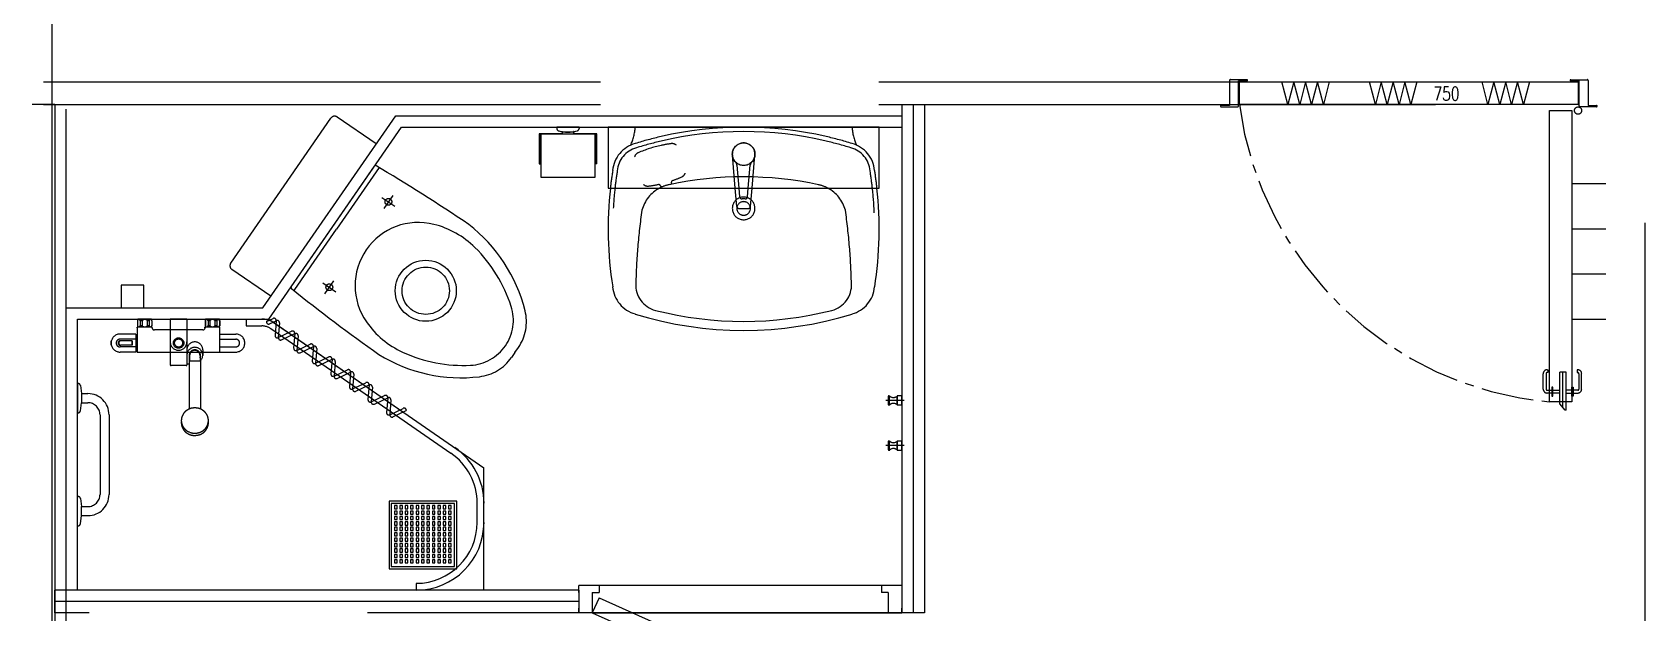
# Model space of a CAD drawing. Header units: millimetres. Extents: x 1638 to 3309, y -435 to 1865.
# Drawn here: x 2276.66 to 2295.05, y -221.65 to -215.03 of the extents above; entities that cross this region are included whole.
import ezdxf

# ---------------------------------------------------------------- set-up
doc = ezdxf.new("R2010")
doc.units = ezdxf.units.MM
doc.linetypes.add('CENTER2', pattern=[1.125, 0.75, -0.125, 0.125, -0.125])
doc.linetypes.add('HIDDEN', pattern=[9.525, 6.35, -3.175])
doc.layers.add('ballast', color=1, linetype='HIDDEN', lineweight=25)
for name, color, linetype in [('CUBICLE', 132, 'Continuous'), ('DIVISION', 42, 'Continuous'), ('Furniture', 122, 'Continuous'), ('PANEL', 7, 'Continuous'), ('REF', 6, 'Continuous')]:
    doc.layers.add(name, color=color, linetype=linetype)
doc.styles.add('ROMANS', font='ROMANS.SHX')

# ---------------------------------------------------------------- blocks, each defined once
blk = doc.blocks.new('EXISTING BALLAST SYSTEM')
at = {"color": 8}
for p, q in [((2295.05, -188.632), (2295.05, -230.323)), ((2276.789, -215.599), (2295.05, -215.599)), ((2290.314, -215.583), (2290.314, -215.728)), ((2290.512, -215.573), (2290.324, -215.573)), ((2290.417, -215.728), (2290.417, -215.588)), ((2290.417, -215.588), (2290.512, -215.588)), ((2290.427, -215.856), (2290.427, -215.599)), ((2290.427, -215.599), (2294.29, -215.599)), ((2290.98, -215.856), (2290.912, -215.599)), ((2291.047, -215.599), (2290.98, -215.856)), ((2291.115, -215.856), (2291.047, -215.599)), ((2291.182, -215.599), (2291.115, -215.856)), ((2291.25, -215.856), (2291.182, -215.599)), ((2291.317, -215.599), (2291.25, -215.856)), ((2291.385, -215.856), (2291.317, -215.599)), ((2291.452, -215.599), (2291.385, -215.856)), ((2291.978, -215.856), (2291.91, -215.599)), ((2292.045, -215.599), (2291.978, -215.856)), ((2292.113, -215.856), (2292.045, -215.599)), ((2292.18, -215.599), (2292.113, -215.856)), ((2292.248, -215.856), (2292.18, -215.599)), ((2292.315, -215.599), (2292.248, -215.856)), ((2292.383, -215.856), (2292.315, -215.599)), ((2292.45, -215.599), (2292.383, -215.856)), ((2293.261, -215.856), (2293.194, -215.599)), ((2293.329, -215.599), (2293.261, -215.856)), ((2293.396, -215.856), (2293.329, -215.599)), ((2293.464, -215.599), (2293.396, -215.856)), ((2293.531, -215.856), (2293.464, -215.599)), ((2293.599, -215.599), (2293.531, -215.856)), ((2293.666, -215.856), (2293.599, -215.599)), ((2293.734, -215.599), (2293.666, -215.856)), ((2294.205, -215.573), (2294.394, -215.573)), ((2294.301, -215.588), (2294.205, -215.588)), ((2294.29, -215.599), (2294.29, -215.856)), ((2294.301, -215.728), (2294.301, -215.588)), ((2294.404, -215.583), (2294.404, -215.728)), ((2276.789, -215.856), (2295.05, -215.856)), ((2286.576, -215.856), (2286.576, -221.651)), ((2286.576, -215.856), (2286.834, -215.856)), ((2286.705, -215.856), (2286.705, -221.651)), ((2286.834, -215.856), (2286.834, -221.651)), ((2290.314, -215.867), (2290.218, -215.867)), ((2290.218, -215.882), (2290.406, -215.882)), ((2290.314, -215.728), (2290.314, -215.867)), ((2290.417, -215.872), (2290.417, -215.728)), ((2294.29, -215.856), (2290.427, -215.856)), ((2294.301, -215.872), (2294.301, -215.728)), ((2294.499, -215.882), (2294.311, -215.882)), ((2294.404, -215.728), (2294.404, -215.867)), ((2294.404, -215.867), (2294.499, -215.867)), ((2278.924, -217.664), (2280.066, -216.011)), ((2279.291, -218.174), (2280.805, -215.985)), ((2280.583, -216.306), (2280.138, -215.999)), ((2280.805, -215.985), (2286.576, -215.985)), ((2293.963, -219.247), (2293.963, -215.924)), ((2293.963, -215.924), (2294.22, -215.924)), ((2294.22, -215.924), (2294.22, -219.247)), ((2279.359, -218.303), (2280.872, -216.114)), ((2280.872, -216.114), (2286.576, -216.114)), ((2282.695, -216.191), (2282.44, -216.191)), ((2282.44, -216.191), (2282.44, -216.531)), ((2282.455, -216.191), (2282.455, -216.531)), ((2282.46, -216.191), (2282.46, -216.686)), ((2283.078, -216.196), (2282.46, -216.196)), ((2282.898, -216.114), (2282.641, -216.114)), ((2282.641, -216.114), (2282.642, -216.129)), ((2282.705, -216.165), (2282.704, -216.165)), ((2282.705, -216.171), (2282.705, -216.181)), ((2282.834, -216.171), (2282.705, -216.171)), ((2282.835, -216.165), (2282.833, -216.165)), ((2282.834, -216.171), (2282.834, -216.181)), ((2283.099, -216.191), (2282.844, -216.191)), ((2282.898, -216.114), (2282.897, -216.129)), ((2283.078, -216.686), (2283.078, -216.191)), ((2283.084, -216.531), (2283.084, -216.191)), ((2283.099, -216.531), (2283.099, -216.191)), ((2286.318, -216.114), (2283.228, -216.114)), ((2283.228, -216.114), (2283.228, -216.809)), ((2283.833, -216.114), (2283.537, -216.114)), ((2286.009, -216.114), (2285.713, -216.114)), ((2286.318, -216.809), (2286.318, -216.114)), ((2284.676, -216.809), (2284.645, -216.434)), ((2284.87, -216.809), (2284.901, -216.434)), ((2279.613, -217.935), (2280.563, -216.561)), ((2280.616, -216.575), (2280.131, -217.277)), ((2282.44, -216.531), (2282.455, -216.531)), ((2283.099, -216.531), (2283.084, -216.531)), ((2284.721, -216.809), (2284.698, -216.547)), ((2284.825, -216.809), (2284.849, -216.547)), ((2282.46, -216.686), (2283.078, -216.686)), ((2283.228, -216.809), (2286.318, -216.809)), ((2284.694, -217.018), (2284.676, -216.809)), ((2284.73, -216.909), (2284.721, -216.809)), ((2284.816, -216.909), (2284.825, -216.809)), ((2284.852, -217.018), (2284.87, -216.809)), ((2280.648, -216.915), (2280.796, -217.017)), ((2280.773, -216.892), (2280.671, -217.04)), ((2284.791, -216.933), (2284.755, -216.933)), ((2284.72, -217.041), (2284.827, -217.041)), ((2279.655, -217.966), (2280.131, -217.277)), ((2277.675, -217.917), (2277.675, -218.174)), ((2277.932, -217.917), (2277.675, -217.917)), ((2277.932, -218.174), (2277.932, -217.917)), ((2279.382, -218.043), (2278.937, -217.736)), ((2279.974, -217.889), (2280.122, -217.992)), ((2279.997, -218.015), (2280.099, -217.866)), ((2277.046, -221.394), (2277.046, -218.174)), ((2277.046, -218.174), (2279.291, -218.174)), ((2277.465, -218.174), (2278.842, -218.174)), ((2277.175, -221.394), (2277.175, -218.303)), ((2277.175, -218.303), (2279.279, -218.303)), ((2277.858, -218.401), (2277.858, -218.396)), ((2278.028, -218.396), (2277.858, -218.396)), ((2277.858, -218.396), (2277.858, -218.679)), ((2277.86, -218.321), (2277.86, -218.378)), ((2277.861, -218.321), (2277.86, -218.321)), ((2277.861, -218.378), (2277.86, -218.378)), ((2277.861, -218.321), (2277.861, -218.378)), ((2278.02, -218.303), (2277.865, -218.303)), ((2277.892, -218.321), (2277.892, -218.378)), ((2277.912, -218.321), (2277.892, -218.321)), ((2277.912, -218.378), (2277.892, -218.378)), ((2277.912, -218.321), (2277.912, -218.378)), ((2277.974, -218.378), (2277.974, -218.321)), ((2277.993, -218.321), (2277.974, -218.321)), ((2277.993, -218.378), (2277.974, -218.378)), ((2277.993, -218.321), (2277.993, -218.378)), ((2278.024, -218.321), (2278.024, -218.378)), ((2278.024, -218.321), (2278.025, -218.321)), ((2278.024, -218.378), (2278.025, -218.378)), ((2278.025, -218.321), (2278.025, -218.378)), ((2278.028, -218.401), (2278.028, -218.396)), ((2278.605, -218.427), (2278.053, -218.427)), ((2278.234, -218.303), (2278.234, -218.563)), ((2278.424, -218.303), (2278.234, -218.303)), ((2278.424, -218.303), (2278.424, -218.563)), ((2278.63, -218.401), (2278.63, -218.396)), ((2278.8, -218.396), (2278.63, -218.396)), ((2278.633, -218.321), (2278.633, -218.378)), ((2278.634, -218.321), (2278.633, -218.321)), ((2278.634, -218.378), (2278.633, -218.378)), ((2278.634, -218.321), (2278.634, -218.378)), ((2278.793, -218.303), (2278.638, -218.303)), ((2278.665, -218.321), (2278.665, -218.378)), ((2278.684, -218.321), (2278.665, -218.321)), ((2278.684, -218.378), (2278.665, -218.378)), ((2278.684, -218.321), (2278.684, -218.378)), ((2278.746, -218.378), (2278.746, -218.321)), ((2278.766, -218.321), (2278.746, -218.321)), ((2278.766, -218.378), (2278.746, -218.378)), ((2278.766, -218.321), (2278.766, -218.378)), ((2278.797, -218.321), (2278.797, -218.378)), ((2278.797, -218.321), (2278.798, -218.321)), ((2278.797, -218.378), (2278.798, -218.378)), ((2278.798, -218.321), (2278.798, -218.378)), ((2278.8, -218.679), (2278.8, -218.396)), ((2279.101, -218.303), (2279.359, -218.303)), ((2279.101, -218.303), (2279.101, -218.38)), ((2279.101, -218.38), (2279.279, -218.38)), ((2279.33, -218.332), (2279.406, -218.296)), ((2279.359, -218.303), (2281.811, -219.998)), ((2279.367, -218.357), (2279.443, -218.321)), ((2279.38, -218.412), (2281.434, -219.831)), ((2279.425, -218.349), (2280.876, -219.352)), ((2279.443, -218.321), (2279.429, -218.489)), ((2279.48, -218.347), (2279.466, -218.514)), ((2279.466, -218.514), (2279.618, -218.442)), ((2279.503, -218.54), (2279.655, -218.468)), ((2279.655, -218.468), (2279.641, -218.635)), ((2277.561, -218.556), (2277.56, -218.556)), ((2277.56, -218.597), (2277.561, -218.597)), ((2277.561, -218.556), (2277.561, -218.597)), ((2277.842, -218.532), (2277.661, -218.532)), ((2277.842, -218.62), (2277.661, -218.62)), ((2277.842, -218.473), (2277.662, -218.473)), ((2277.798, -218.55), (2277.665, -218.55)), ((2277.798, -218.602), (2277.665, -218.602)), ((2277.796, -218.552), (2277.666, -218.552)), ((2277.796, -218.601), (2277.666, -218.601)), ((2277.796, -218.552), (2277.796, -218.601)), ((2277.798, -218.55), (2277.798, -218.602)), ((2277.842, -218.473), (2277.842, -218.679)), ((2277.858, -218.486), (2277.842, -218.486)), ((2278.234, -218.563), (2278.234, -218.823)), ((2278.424, -218.563), (2278.424, -218.823)), ((2278.605, -218.653), (2278.605, -218.718)), ((2278.8, -218.473), (2278.981, -218.473)), ((2278.8, -218.532), (2278.981, -218.532)), ((2278.8, -218.62), (2278.981, -218.62)), ((2279.692, -218.493), (2279.678, -218.661)), ((2279.678, -218.661), (2279.83, -218.589)), ((2279.715, -218.686), (2279.867, -218.614)), ((2279.867, -218.614), (2279.853, -218.782)), ((2279.904, -218.639), (2279.89, -218.807)), ((2282.165, -218.683), (2282.204, -218.626)), ((2277.842, -218.679), (2277.662, -218.679)), ((2277.858, -218.666), (2277.842, -218.666)), ((2277.858, -218.679), (2278.329, -218.679)), ((2278.414, -218.834), (2278.244, -218.834)), ((2278.329, -218.679), (2278.8, -218.679)), ((2278.45, -218.817), (2278.424, -218.817)), ((2278.45, -218.718), (2278.45, -218.817)), ((2278.45, -218.78), (2278.579, -218.78)), ((2278.45, -218.78), (2278.45, -219.329)), ((2278.455, -218.718), (2278.455, -218.78)), ((2278.574, -218.718), (2278.574, -218.78)), ((2278.579, -218.78), (2278.579, -219.329)), ((2278.8, -218.679), (2278.981, -218.679)), ((2279.89, -218.807), (2280.042, -218.735)), ((2279.927, -218.833), (2280.079, -218.76)), ((2280.079, -218.76), (2280.065, -218.928)), ((2280.115, -218.786), (2280.102, -218.954)), ((2282.165, -218.683), (2282.125, -218.741)), ((2280.102, -218.954), (2280.254, -218.882)), ((2280.138, -218.979), (2280.291, -218.907)), ((2280.291, -218.907), (2280.277, -219.075)), ((2280.327, -218.932), (2280.314, -219.1)), ((2293.892, -219.101), (2293.892, -218.926)), ((2293.924, -218.926), (2293.924, -219.101)), ((2293.937, -218.881), (2293.944, -218.881)), ((2293.944, -218.913), (2293.937, -218.913)), ((2293.944, -218.881), (2293.944, -218.913)), ((2294.081, -219.27), (2294.081, -218.909)), ((2294.153, -218.909), (2294.081, -218.909)), ((2294.117, -219.312), (2294.117, -218.909)), ((2294.153, -219.34), (2294.153, -218.909)), ((2294.285, -218.881), (2294.278, -218.881)), ((2294.278, -218.881), (2294.278, -218.913)), ((2294.278, -218.913), (2294.285, -218.913)), ((2294.298, -218.926), (2294.298, -219.101)), ((2294.33, -219.101), (2294.33, -218.926)), ((2277.175, -219.037), (2277.183, -219.037)), ((2277.175, -219.037), (2277.175, -219.372)), ((2277.209, -219.06), (2277.22, -219.153)), ((2277.22, -219.153), (2277.22, -219.256)), ((2277.22, -219.153), (2277.294, -219.153)), ((2280.314, -219.1), (2280.466, -219.028)), ((2280.35, -219.125), (2280.502, -219.053)), ((2280.502, -219.053), (2280.489, -219.221)), ((2280.539, -219.079), (2280.526, -219.246)), ((2280.526, -219.246), (2280.678, -219.174)), ((2280.562, -219.272), (2280.714, -219.2)), ((2280.714, -219.2), (2280.701, -219.368)), ((2286.421, -219.184), (2286.421, -219.277)), ((2286.427, -219.282), (2286.427, -219.179)), ((2286.427, -219.179), (2286.435, -219.179)), ((2286.435, -219.282), (2286.435, -219.179)), ((2286.438, -219.281), (2286.438, -219.18)), ((2286.523, -219.281), (2286.523, -219.18)), ((2286.527, -219.282), (2286.527, -219.179)), ((2286.576, -219.179), (2286.527, -219.179)), ((2286.576, -219.282), (2286.576, -219.179)), ((2293.937, -219.114), (2293.99, -219.114)), ((2293.99, -219.146), (2293.937, -219.146)), ((2294.001, -219.078), (2293.99, -219.078)), ((2293.99, -219.078), (2293.99, -219.182)), ((2293.99, -219.182), (2294.001, -219.182)), ((2294.001, -219.182), (2294.001, -219.078)), ((2294.001, -219.114), (2294.081, -219.114)), ((2294.081, -219.146), (2294.001, -219.146)), ((2294.22, -219.114), (2294.153, -219.114)), ((2294.153, -219.146), (2294.22, -219.146)), ((2294.22, -219.182), (2294.22, -219.078)), ((2294.22, -219.078), (2294.232, -219.078)), ((2294.232, -219.182), (2294.22, -219.182)), ((2294.232, -219.078), (2294.232, -219.182)), ((2294.285, -219.114), (2294.232, -219.114)), ((2294.232, -219.146), (2294.285, -219.146)), ((2277.175, -219.372), (2277.183, -219.372)), ((2277.209, -219.349), (2277.22, -219.256)), ((2277.22, -219.256), (2277.294, -219.256)), ((2280.751, -219.225), (2280.737, -219.393)), ((2280.737, -219.393), (2280.89, -219.321)), ((2280.774, -219.418), (2280.926, -219.346)), ((2286.602, -219.23), (2286.396, -219.23)), ((2286.427, -219.282), (2286.435, -219.282)), ((2286.527, -219.282), (2286.576, -219.282)), ((2294.22, -219.247), (2293.963, -219.247)), ((2294.141, -219.34), (2294.081, -219.27)), ((2294.153, -219.34), (2294.141, -219.34)), ((2277.433, -219.395), (2277.433, -220.302)), ((2277.536, -219.395), (2277.536, -220.302)), ((2286.602, -219.745), (2286.396, -219.745)), ((2286.421, -219.699), (2286.421, -219.792)), ((2286.427, -219.694), (2286.435, -219.694)), ((2286.427, -219.797), (2286.427, -219.694)), ((2286.435, -219.797), (2286.435, -219.694)), ((2286.438, -219.796), (2286.438, -219.695)), ((2286.523, -219.796), (2286.523, -219.695)), ((2286.527, -219.797), (2286.527, -219.694)), ((2286.576, -219.694), (2286.527, -219.694)), ((2286.576, -219.797), (2286.576, -219.694)), ((2286.427, -219.797), (2286.435, -219.797)), ((2286.527, -219.797), (2286.576, -219.797)), ((2281.811, -220.621), (2281.811, -219.998)), ((2277.175, -220.325), (2277.183, -220.325)), ((2277.175, -220.66), (2277.175, -220.325)), ((2277.209, -220.348), (2277.22, -220.441)), ((2277.22, -220.441), (2277.294, -220.441)), ((2277.22, -220.544), (2277.22, -220.441)), ((2280.729, -220.379), (2280.729, -221.152)), ((2281.502, -220.379), (2280.729, -220.379)), ((2280.755, -220.405), (2280.755, -221.126)), ((2281.476, -220.405), (2280.755, -220.405)), ((2280.82, -220.43), (2280.79, -220.43)), ((2280.79, -220.43), (2280.79, -220.466)), ((2280.79, -220.466), (2280.82, -220.466)), ((2280.82, -220.492), (2280.79, -220.492)), ((2280.79, -220.492), (2280.79, -220.527)), ((2280.82, -220.466), (2280.82, -220.43)), ((2280.82, -220.527), (2280.82, -220.492)), ((2280.882, -220.43), (2280.852, -220.43)), ((2280.852, -220.43), (2280.852, -220.466)), ((2280.852, -220.466), (2280.882, -220.466)), ((2280.882, -220.492), (2280.852, -220.492)), ((2280.852, -220.492), (2280.852, -220.527)), ((2280.882, -220.466), (2280.882, -220.43)), ((2280.882, -220.527), (2280.882, -220.492)), ((2280.944, -220.43), (2280.914, -220.43)), ((2280.914, -220.43), (2280.914, -220.466)), ((2280.914, -220.466), (2280.944, -220.466)), ((2280.944, -220.492), (2280.914, -220.492)), ((2280.914, -220.492), (2280.914, -220.527)), ((2280.944, -220.466), (2280.944, -220.43)), ((2280.944, -220.527), (2280.944, -220.492)), ((2281.005, -220.43), (2280.975, -220.43)), ((2280.975, -220.43), (2280.975, -220.466)), ((2280.975, -220.466), (2281.005, -220.466)), ((2281.005, -220.492), (2280.975, -220.492)), ((2280.975, -220.492), (2280.975, -220.527)), ((2281.005, -220.466), (2281.005, -220.43)), ((2281.005, -220.527), (2281.005, -220.492)), ((2281.067, -220.43), (2281.037, -220.43)), ((2281.037, -220.43), (2281.037, -220.466)), ((2281.037, -220.466), (2281.067, -220.466)), ((2281.067, -220.492), (2281.037, -220.492)), ((2281.037, -220.492), (2281.037, -220.527)), ((2281.067, -220.466), (2281.067, -220.43)), ((2281.067, -220.527), (2281.067, -220.492)), ((2281.129, -220.43), (2281.099, -220.43)), ((2281.099, -220.43), (2281.099, -220.466)), ((2281.099, -220.466), (2281.129, -220.466)), ((2281.129, -220.492), (2281.099, -220.492)), ((2281.099, -220.492), (2281.099, -220.527)), ((2281.129, -220.466), (2281.129, -220.43)), ((2281.129, -220.527), (2281.129, -220.492)), ((2281.191, -220.43), (2281.161, -220.43)), ((2281.161, -220.43), (2281.161, -220.466)), ((2281.161, -220.466), (2281.191, -220.466)), ((2281.191, -220.492), (2281.161, -220.492)), ((2281.161, -220.492), (2281.161, -220.527)), ((2281.191, -220.466), (2281.191, -220.43)), ((2281.191, -220.527), (2281.191, -220.492)), ((2281.253, -220.43), (2281.223, -220.43)), ((2281.223, -220.43), (2281.223, -220.466)), ((2281.223, -220.466), (2281.253, -220.466)), ((2281.253, -220.492), (2281.223, -220.492)), ((2281.223, -220.492), (2281.223, -220.527)), ((2281.253, -220.466), (2281.253, -220.43)), ((2281.253, -220.527), (2281.253, -220.492)), ((2281.314, -220.43), (2281.284, -220.43)), ((2281.284, -220.43), (2281.284, -220.466)), ((2281.284, -220.466), (2281.314, -220.466)), ((2281.314, -220.492), (2281.284, -220.492)), ((2281.284, -220.492), (2281.284, -220.527)), ((2281.314, -220.466), (2281.314, -220.43)), ((2281.314, -220.527), (2281.314, -220.492)), ((2281.376, -220.43), (2281.346, -220.43)), ((2281.346, -220.43), (2281.346, -220.466)), ((2281.346, -220.466), (2281.376, -220.466)), ((2281.376, -220.492), (2281.346, -220.492)), ((2281.346, -220.492), (2281.346, -220.527)), ((2281.376, -220.466), (2281.376, -220.43)), ((2281.376, -220.527), (2281.376, -220.492)), ((2281.438, -220.43), (2281.408, -220.43)), ((2281.408, -220.43), (2281.408, -220.466)), ((2281.408, -220.466), (2281.438, -220.466)), ((2281.438, -220.492), (2281.408, -220.492)), ((2281.408, -220.492), (2281.408, -220.527)), ((2281.438, -220.466), (2281.438, -220.43)), ((2281.438, -220.527), (2281.438, -220.492)), ((2281.476, -221.126), (2281.476, -220.405)), ((2281.502, -221.152), (2281.502, -220.379)), ((2281.734, -220.623), (2281.734, -220.403)), ((2281.811, -221.394), (2281.811, -220.403)), ((2277.175, -220.66), (2277.183, -220.66)), ((2277.209, -220.637), (2277.22, -220.544)), ((2277.22, -220.544), (2277.294, -220.544)), ((2280.79, -220.527), (2280.82, -220.527)), ((2280.82, -220.553), (2280.79, -220.553)), ((2280.79, -220.553), (2280.79, -220.589)), ((2280.79, -220.589), (2280.82, -220.589)), ((2280.82, -220.615), (2280.79, -220.615)), ((2280.79, -220.615), (2280.79, -220.651)), ((2280.79, -220.651), (2280.82, -220.651)), ((2280.82, -220.589), (2280.82, -220.553)), ((2280.82, -220.651), (2280.82, -220.615)), ((2280.852, -220.527), (2280.882, -220.527)), ((2280.882, -220.553), (2280.852, -220.553)), ((2280.852, -220.553), (2280.852, -220.589)), ((2280.852, -220.589), (2280.882, -220.589)), ((2280.882, -220.615), (2280.852, -220.615)), ((2280.852, -220.615), (2280.852, -220.651)), ((2280.852, -220.651), (2280.882, -220.651)), ((2280.882, -220.589), (2280.882, -220.553)), ((2280.882, -220.651), (2280.882, -220.615)), ((2280.914, -220.527), (2280.944, -220.527)), ((2280.944, -220.553), (2280.914, -220.553)), ((2280.914, -220.553), (2280.914, -220.589)), ((2280.914, -220.589), (2280.944, -220.589)), ((2280.944, -220.615), (2280.914, -220.615)), ((2280.914, -220.615), (2280.914, -220.651)), ((2280.914, -220.651), (2280.944, -220.651)), ((2280.944, -220.589), (2280.944, -220.553)), ((2280.944, -220.651), (2280.944, -220.615)), ((2280.975, -220.527), (2281.005, -220.527)), ((2281.005, -220.553), (2280.975, -220.553)), ((2280.975, -220.553), (2280.975, -220.589)), ((2280.975, -220.589), (2281.005, -220.589)), ((2281.005, -220.615), (2280.975, -220.615)), ((2280.975, -220.615), (2280.975, -220.651)), ((2280.975, -220.651), (2281.005, -220.651)), ((2281.005, -220.589), (2281.005, -220.553)), ((2281.005, -220.651), (2281.005, -220.615)), ((2281.037, -220.527), (2281.067, -220.527)), ((2281.067, -220.553), (2281.037, -220.553)), ((2281.037, -220.553), (2281.037, -220.589)), ((2281.037, -220.589), (2281.067, -220.589)), ((2281.067, -220.615), (2281.037, -220.615)), ((2281.037, -220.615), (2281.037, -220.651)), ((2281.037, -220.651), (2281.067, -220.651)), ((2281.067, -220.589), (2281.067, -220.553)), ((2281.067, -220.651), (2281.067, -220.615)), ((2281.099, -220.527), (2281.129, -220.527)), ((2281.129, -220.553), (2281.099, -220.553)), ((2281.099, -220.553), (2281.099, -220.589)), ((2281.099, -220.589), (2281.129, -220.589)), ((2281.129, -220.615), (2281.099, -220.615)), ((2281.099, -220.615), (2281.099, -220.651)), ((2281.099, -220.651), (2281.129, -220.651)), ((2281.129, -220.589), (2281.129, -220.553)), ((2281.129, -220.651), (2281.129, -220.615)), ((2281.161, -220.527), (2281.191, -220.527)), ((2281.191, -220.553), (2281.161, -220.553)), ((2281.161, -220.553), (2281.161, -220.589)), ((2281.161, -220.589), (2281.191, -220.589)), ((2281.191, -220.615), (2281.161, -220.615)), ((2281.161, -220.615), (2281.161, -220.651)), ((2281.161, -220.651), (2281.191, -220.651)), ((2281.191, -220.589), (2281.191, -220.553)), ((2281.191, -220.651), (2281.191, -220.615)), ((2281.223, -220.527), (2281.253, -220.527)), ((2281.253, -220.553), (2281.223, -220.553)), ((2281.223, -220.553), (2281.223, -220.589)), ((2281.223, -220.589), (2281.253, -220.589)), ((2281.253, -220.615), (2281.223, -220.615)), ((2281.223, -220.615), (2281.223, -220.651)), ((2281.223, -220.651), (2281.253, -220.651)), ((2281.253, -220.589), (2281.253, -220.553)), ((2281.253, -220.651), (2281.253, -220.615)), ((2281.284, -220.527), (2281.314, -220.527)), ((2281.314, -220.553), (2281.284, -220.553)), ((2281.284, -220.553), (2281.284, -220.589)), ((2281.284, -220.589), (2281.314, -220.589)), ((2281.314, -220.615), (2281.284, -220.615)), ((2281.284, -220.615), (2281.284, -220.651)), ((2281.284, -220.651), (2281.314, -220.651)), ((2281.314, -220.589), (2281.314, -220.553)), ((2281.314, -220.651), (2281.314, -220.615)), ((2281.346, -220.527), (2281.376, -220.527)), ((2281.376, -220.553), (2281.346, -220.553)), ((2281.346, -220.553), (2281.346, -220.589)), ((2281.346, -220.589), (2281.376, -220.589)), ((2281.376, -220.615), (2281.346, -220.615)), ((2281.346, -220.615), (2281.346, -220.651)), ((2281.346, -220.651), (2281.376, -220.651)), ((2281.376, -220.589), (2281.376, -220.553)), ((2281.376, -220.651), (2281.376, -220.615)), ((2281.408, -220.527), (2281.438, -220.527)), ((2281.438, -220.553), (2281.408, -220.553)), ((2281.408, -220.553), (2281.408, -220.589)), ((2281.408, -220.589), (2281.438, -220.589)), ((2281.438, -220.615), (2281.408, -220.615)), ((2281.408, -220.615), (2281.408, -220.651)), ((2281.408, -220.651), (2281.438, -220.651)), ((2281.438, -220.589), (2281.438, -220.553)), ((2281.438, -220.651), (2281.438, -220.615)), ((2280.82, -220.677), (2280.79, -220.677)), ((2280.79, -220.677), (2280.79, -220.713)), ((2280.79, -220.713), (2280.82, -220.713)), ((2280.82, -220.739), (2280.79, -220.739)), ((2280.79, -220.739), (2280.79, -220.775)), ((2280.79, -220.775), (2280.82, -220.775)), ((2280.82, -220.801), (2280.79, -220.801)), ((2280.79, -220.801), (2280.79, -220.837)), ((2280.79, -220.837), (2280.82, -220.837)), ((2280.82, -220.713), (2280.82, -220.677)), ((2280.82, -220.775), (2280.82, -220.739)), ((2280.82, -220.837), (2280.82, -220.801)), ((2280.882, -220.677), (2280.852, -220.677)), ((2280.852, -220.677), (2280.852, -220.713)), ((2280.852, -220.713), (2280.882, -220.713)), ((2280.882, -220.739), (2280.852, -220.739)), ((2280.852, -220.739), (2280.852, -220.775)), ((2280.852, -220.775), (2280.882, -220.775)), ((2280.882, -220.801), (2280.852, -220.801)), ((2280.852, -220.801), (2280.852, -220.837)), ((2280.852, -220.837), (2280.882, -220.837)), ((2280.882, -220.713), (2280.882, -220.677)), ((2280.882, -220.775), (2280.882, -220.739)), ((2280.882, -220.837), (2280.882, -220.801)), ((2280.944, -220.677), (2280.914, -220.677)), ((2280.914, -220.677), (2280.914, -220.713)), ((2280.914, -220.713), (2280.944, -220.713)), ((2280.944, -220.739), (2280.914, -220.739)), ((2280.914, -220.739), (2280.914, -220.775)), ((2280.914, -220.775), (2280.944, -220.775)), ((2280.944, -220.801), (2280.914, -220.801)), ((2280.914, -220.801), (2280.914, -220.837)), ((2280.914, -220.837), (2280.944, -220.837)), ((2280.944, -220.713), (2280.944, -220.677)), ((2280.944, -220.775), (2280.944, -220.739)), ((2280.944, -220.837), (2280.944, -220.801)), ((2281.005, -220.677), (2280.975, -220.677)), ((2280.975, -220.677), (2280.975, -220.713)), ((2280.975, -220.713), (2281.005, -220.713)), ((2281.005, -220.739), (2280.975, -220.739)), ((2280.975, -220.739), (2280.975, -220.775)), ((2280.975, -220.775), (2281.005, -220.775)), ((2281.005, -220.801), (2280.975, -220.801)), ((2280.975, -220.801), (2280.975, -220.837)), ((2280.975, -220.837), (2281.005, -220.837)), ((2281.005, -220.713), (2281.005, -220.677)), ((2281.005, -220.775), (2281.005, -220.739)), ((2281.005, -220.837), (2281.005, -220.801)), ((2281.067, -220.677), (2281.037, -220.677)), ((2281.037, -220.677), (2281.037, -220.713)), ((2281.037, -220.713), (2281.067, -220.713)), ((2281.067, -220.739), (2281.037, -220.739)), ((2281.037, -220.739), (2281.037, -220.775)), ((2281.037, -220.775), (2281.067, -220.775)), ((2281.067, -220.801), (2281.037, -220.801)), ((2281.037, -220.801), (2281.037, -220.837)), ((2281.037, -220.837), (2281.067, -220.837)), ((2281.067, -220.713), (2281.067, -220.677)), ((2281.067, -220.775), (2281.067, -220.739)), ((2281.067, -220.837), (2281.067, -220.801)), ((2281.129, -220.677), (2281.099, -220.677)), ((2281.099, -220.677), (2281.099, -220.713)), ((2281.099, -220.713), (2281.129, -220.713)), ((2281.129, -220.739), (2281.099, -220.739)), ((2281.099, -220.739), (2281.099, -220.775)), ((2281.099, -220.775), (2281.129, -220.775)), ((2281.129, -220.801), (2281.099, -220.801)), ((2281.099, -220.801), (2281.099, -220.837)), ((2281.099, -220.837), (2281.129, -220.837)), ((2281.129, -220.713), (2281.129, -220.677)), ((2281.129, -220.775), (2281.129, -220.739)), ((2281.129, -220.837), (2281.129, -220.801)), ((2281.191, -220.677), (2281.161, -220.677)), ((2281.161, -220.677), (2281.161, -220.713)), ((2281.161, -220.713), (2281.191, -220.713)), ((2281.191, -220.739), (2281.161, -220.739)), ((2281.161, -220.739), (2281.161, -220.775)), ((2281.161, -220.775), (2281.191, -220.775)), ((2281.191, -220.801), (2281.161, -220.801)), ((2281.161, -220.801), (2281.161, -220.837)), ((2281.161, -220.837), (2281.191, -220.837)), ((2281.191, -220.713), (2281.191, -220.677)), ((2281.191, -220.775), (2281.191, -220.739)), ((2281.191, -220.837), (2281.191, -220.801)), ((2281.253, -220.677), (2281.223, -220.677)), ((2281.223, -220.677), (2281.223, -220.713)), ((2281.223, -220.713), (2281.253, -220.713)), ((2281.253, -220.739), (2281.223, -220.739)), ((2281.223, -220.739), (2281.223, -220.775)), ((2281.223, -220.775), (2281.253, -220.775)), ((2281.253, -220.801), (2281.223, -220.801)), ((2281.223, -220.801), (2281.223, -220.837)), ((2281.223, -220.837), (2281.253, -220.837)), ((2281.253, -220.713), (2281.253, -220.677)), ((2281.253, -220.775), (2281.253, -220.739)), ((2281.253, -220.837), (2281.253, -220.801)), ((2281.314, -220.677), (2281.284, -220.677)), ((2281.284, -220.677), (2281.284, -220.713)), ((2281.284, -220.713), (2281.314, -220.713)), ((2281.314, -220.739), (2281.284, -220.739)), ((2281.284, -220.739), (2281.284, -220.775)), ((2281.284, -220.775), (2281.314, -220.775)), ((2281.314, -220.801), (2281.284, -220.801)), ((2281.284, -220.801), (2281.284, -220.837)), ((2281.284, -220.837), (2281.314, -220.837)), ((2281.314, -220.713), (2281.314, -220.677)), ((2281.314, -220.775), (2281.314, -220.739)), ((2281.314, -220.837), (2281.314, -220.801)), ((2281.376, -220.677), (2281.346, -220.677)), ((2281.346, -220.677), (2281.346, -220.713)), ((2281.346, -220.713), (2281.376, -220.713)), ((2281.376, -220.739), (2281.346, -220.739)), ((2281.346, -220.739), (2281.346, -220.775)), ((2281.346, -220.775), (2281.376, -220.775)), ((2281.376, -220.801), (2281.346, -220.801)), ((2281.346, -220.801), (2281.346, -220.837)), ((2281.346, -220.837), (2281.376, -220.837)), ((2281.376, -220.713), (2281.376, -220.677)), ((2281.376, -220.775), (2281.376, -220.739)), ((2281.376, -220.837), (2281.376, -220.801)), ((2281.438, -220.677), (2281.408, -220.677)), ((2281.408, -220.677), (2281.408, -220.713)), ((2281.408, -220.713), (2281.438, -220.713)), ((2281.438, -220.739), (2281.408, -220.739)), ((2281.408, -220.739), (2281.408, -220.775)), ((2281.408, -220.775), (2281.438, -220.775)), ((2281.438, -220.801), (2281.408, -220.801)), ((2281.408, -220.801), (2281.408, -220.837)), ((2281.408, -220.837), (2281.438, -220.837)), ((2281.438, -220.713), (2281.438, -220.677)), ((2281.438, -220.775), (2281.438, -220.739)), ((2281.438, -220.837), (2281.438, -220.801)), ((2280.82, -220.862), (2280.79, -220.862)), ((2280.79, -220.862), (2280.79, -220.898)), ((2280.79, -220.898), (2280.82, -220.898)), ((2280.82, -220.924), (2280.79, -220.924)), ((2280.79, -220.924), (2280.79, -220.96)), ((2280.79, -220.96), (2280.82, -220.96)), ((2280.82, -220.986), (2280.79, -220.986)), ((2280.79, -220.986), (2280.79, -221.022)), ((2280.79, -221.022), (2280.82, -221.022)), ((2280.82, -220.898), (2280.82, -220.862)), ((2280.82, -220.96), (2280.82, -220.924)), ((2280.82, -221.022), (2280.82, -220.986)), ((2280.882, -220.862), (2280.852, -220.862)), ((2280.852, -220.862), (2280.852, -220.898)), ((2280.852, -220.898), (2280.882, -220.898)), ((2280.882, -220.924), (2280.852, -220.924)), ((2280.852, -220.924), (2280.852, -220.96)), ((2280.852, -220.96), (2280.882, -220.96)), ((2280.882, -220.986), (2280.852, -220.986)), ((2280.852, -220.986), (2280.852, -221.022)), ((2280.852, -221.022), (2280.882, -221.022)), ((2280.882, -220.898), (2280.882, -220.862)), ((2280.882, -220.96), (2280.882, -220.924)), ((2280.882, -221.022), (2280.882, -220.986)), ((2280.944, -220.862), (2280.914, -220.862)), ((2280.914, -220.862), (2280.914, -220.898)), ((2280.914, -220.898), (2280.944, -220.898)), ((2280.944, -220.924), (2280.914, -220.924)), ((2280.914, -220.924), (2280.914, -220.96)), ((2280.914, -220.96), (2280.944, -220.96)), ((2280.944, -220.986), (2280.914, -220.986)), ((2280.914, -220.986), (2280.914, -221.022)), ((2280.914, -221.022), (2280.944, -221.022)), ((2280.944, -220.898), (2280.944, -220.862)), ((2280.944, -220.96), (2280.944, -220.924)), ((2280.944, -221.022), (2280.944, -220.986)), ((2281.005, -220.862), (2280.975, -220.862)), ((2280.975, -220.862), (2280.975, -220.898)), ((2280.975, -220.898), (2281.005, -220.898)), ((2281.005, -220.924), (2280.975, -220.924)), ((2280.975, -220.924), (2280.975, -220.96)), ((2280.975, -220.96), (2281.005, -220.96)), ((2281.005, -220.986), (2280.975, -220.986)), ((2280.975, -220.986), (2280.975, -221.022)), ((2280.975, -221.022), (2281.005, -221.022)), ((2281.005, -220.898), (2281.005, -220.862)), ((2281.005, -220.96), (2281.005, -220.924)), ((2281.005, -221.022), (2281.005, -220.986)), ((2281.067, -220.862), (2281.037, -220.862)), ((2281.037, -220.862), (2281.037, -220.898)), ((2281.037, -220.898), (2281.067, -220.898)), ((2281.067, -220.924), (2281.037, -220.924)), ((2281.037, -220.924), (2281.037, -220.96)), ((2281.037, -220.96), (2281.067, -220.96)), ((2281.067, -220.986), (2281.037, -220.986)), ((2281.037, -220.986), (2281.037, -221.022)), ((2281.037, -221.022), (2281.067, -221.022)), ((2281.067, -220.898), (2281.067, -220.862)), ((2281.067, -220.96), (2281.067, -220.924)), ((2281.067, -221.022), (2281.067, -220.986)), ((2281.129, -220.862), (2281.099, -220.862)), ((2281.099, -220.862), (2281.099, -220.898)), ((2281.099, -220.898), (2281.129, -220.898)), ((2281.129, -220.924), (2281.099, -220.924)), ((2281.099, -220.924), (2281.099, -220.96)), ((2281.099, -220.96), (2281.129, -220.96)), ((2281.129, -220.986), (2281.099, -220.986)), ((2281.099, -220.986), (2281.099, -221.022)), ((2281.099, -221.022), (2281.129, -221.022)), ((2281.129, -220.898), (2281.129, -220.862)), ((2281.129, -220.96), (2281.129, -220.924)), ((2281.129, -221.022), (2281.129, -220.986)), ((2281.191, -220.862), (2281.161, -220.862)), ((2281.161, -220.862), (2281.161, -220.898)), ((2281.161, -220.898), (2281.191, -220.898)), ((2281.191, -220.924), (2281.161, -220.924)), ((2281.161, -220.924), (2281.161, -220.96)), ((2281.161, -220.96), (2281.191, -220.96)), ((2281.191, -220.986), (2281.161, -220.986)), ((2281.161, -220.986), (2281.161, -221.022)), ((2281.161, -221.022), (2281.191, -221.022)), ((2281.191, -220.898), (2281.191, -220.862)), ((2281.191, -220.96), (2281.191, -220.924)), ((2281.191, -221.022), (2281.191, -220.986)), ((2281.253, -220.862), (2281.223, -220.862)), ((2281.223, -220.862), (2281.223, -220.898)), ((2281.223, -220.898), (2281.253, -220.898)), ((2281.253, -220.924), (2281.223, -220.924)), ((2281.223, -220.924), (2281.223, -220.96)), ((2281.223, -220.96), (2281.253, -220.96)), ((2281.253, -220.986), (2281.223, -220.986)), ((2281.223, -220.986), (2281.223, -221.022)), ((2281.223, -221.022), (2281.253, -221.022)), ((2281.253, -220.898), (2281.253, -220.862)), ((2281.253, -220.96), (2281.253, -220.924)), ((2281.253, -221.022), (2281.253, -220.986)), ((2281.314, -220.862), (2281.284, -220.862)), ((2281.284, -220.862), (2281.284, -220.898)), ((2281.284, -220.898), (2281.314, -220.898)), ((2281.314, -220.924), (2281.284, -220.924)), ((2281.284, -220.924), (2281.284, -220.96)), ((2281.284, -220.96), (2281.314, -220.96)), ((2281.314, -220.986), (2281.284, -220.986)), ((2281.284, -220.986), (2281.284, -221.022)), ((2281.284, -221.022), (2281.314, -221.022)), ((2281.314, -220.898), (2281.314, -220.862)), ((2281.314, -220.96), (2281.314, -220.924)), ((2281.314, -221.022), (2281.314, -220.986)), ((2281.376, -220.862), (2281.346, -220.862)), ((2281.346, -220.862), (2281.346, -220.898)), ((2281.346, -220.898), (2281.376, -220.898)), ((2281.376, -220.924), (2281.346, -220.924)), ((2281.346, -220.924), (2281.346, -220.96)), ((2281.346, -220.96), (2281.376, -220.96)), ((2281.376, -220.986), (2281.346, -220.986)), ((2281.346, -220.986), (2281.346, -221.022)), ((2281.346, -221.022), (2281.376, -221.022)), ((2281.376, -220.898), (2281.376, -220.862)), ((2281.376, -220.96), (2281.376, -220.924)), ((2281.376, -221.022), (2281.376, -220.986)), ((2281.438, -220.862), (2281.408, -220.862)), ((2281.408, -220.862), (2281.408, -220.898)), ((2281.408, -220.898), (2281.438, -220.898)), ((2281.438, -220.924), (2281.408, -220.924)), ((2281.408, -220.924), (2281.408, -220.96)), ((2281.408, -220.96), (2281.438, -220.96)), ((2281.438, -220.986), (2281.408, -220.986)), ((2281.408, -220.986), (2281.408, -221.022)), ((2281.408, -221.022), (2281.438, -221.022)), ((2281.438, -220.898), (2281.438, -220.862)), ((2281.438, -220.96), (2281.438, -220.924)), ((2281.438, -221.022), (2281.438, -220.986)), ((2280.729, -221.152), (2281.502, -221.152)), ((2280.755, -221.126), (2281.476, -221.126)), ((2280.82, -221.048), (2280.79, -221.048)), ((2280.79, -221.048), (2280.79, -221.084)), ((2280.79, -221.084), (2280.82, -221.084)), ((2280.82, -221.084), (2280.82, -221.048)), ((2280.882, -221.048), (2280.852, -221.048)), ((2280.852, -221.048), (2280.852, -221.084)), ((2280.852, -221.084), (2280.882, -221.084)), ((2280.882, -221.084), (2280.882, -221.048)), ((2280.944, -221.048), (2280.914, -221.048)), ((2280.914, -221.048), (2280.914, -221.084)), ((2280.914, -221.084), (2280.944, -221.084)), ((2280.944, -221.084), (2280.944, -221.048)), ((2281.005, -221.048), (2280.975, -221.048)), ((2280.975, -221.048), (2280.975, -221.084)), ((2280.975, -221.084), (2281.005, -221.084)), ((2281.005, -221.084), (2281.005, -221.048)), ((2281.067, -221.048), (2281.037, -221.048)), ((2281.037, -221.048), (2281.037, -221.084)), ((2281.037, -221.084), (2281.067, -221.084)), ((2281.067, -221.084), (2281.067, -221.048)), ((2281.129, -221.048), (2281.099, -221.048)), ((2281.099, -221.048), (2281.099, -221.084)), ((2281.099, -221.084), (2281.129, -221.084)), ((2281.129, -221.084), (2281.129, -221.048)), ((2281.191, -221.048), (2281.161, -221.048)), ((2281.161, -221.048), (2281.161, -221.084)), ((2281.161, -221.084), (2281.191, -221.084)), ((2281.191, -221.084), (2281.191, -221.048)), ((2281.253, -221.048), (2281.223, -221.048)), ((2281.223, -221.048), (2281.223, -221.084)), ((2281.223, -221.084), (2281.253, -221.084)), ((2281.253, -221.084), (2281.253, -221.048)), ((2281.314, -221.048), (2281.284, -221.048)), ((2281.284, -221.048), (2281.284, -221.084)), ((2281.284, -221.084), (2281.314, -221.084)), ((2281.314, -221.084), (2281.314, -221.048)), ((2281.376, -221.048), (2281.346, -221.048)), ((2281.346, -221.048), (2281.346, -221.084)), ((2281.346, -221.084), (2281.376, -221.084)), ((2281.376, -221.084), (2281.376, -221.048)), ((2281.438, -221.048), (2281.408, -221.048)), ((2281.408, -221.048), (2281.408, -221.084)), ((2281.408, -221.084), (2281.438, -221.084)), ((2281.438, -221.084), (2281.438, -221.048)), ((2282.893, -221.394), (2276.918, -221.394)), ((2281.039, -221.317), (2281.039, -221.394)), ((2283.125, -221.342), (2282.893, -221.342)), ((2282.893, -221.42), (2282.893, -221.342)), ((2282.893, -221.394), (2282.893, -221.651)), ((2283.125, -221.342), (2283.125, -221.42)), ((2286.344, -221.342), (2283.125, -221.342)), ((2286.576, -221.342), (2286.344, -221.342)), ((2286.344, -221.342), (2286.344, -221.42)), ((2286.576, -221.342), (2286.576, -221.42)), ((2282.893, -221.523), (2276.918, -221.523)), ((2283.047, -221.42), (2283.125, -221.42)), ((2283.047, -221.42), (2283.047, -221.651)), ((2283.126, -221.482), (2283.047, -221.651)), ((2283.126, -221.482), (2286.196, -222.854)), ((2286.421, -221.42), (2286.344, -221.42)), ((2286.421, -221.42), (2286.421, -221.651)), ((2286.834, -221.651), (2276.918, -221.651)), ((2282.893, -221.651), (2282.893, -221.6)), ((2283.047, -221.651), (2282.893, -221.651)), ((2283.047, -221.651), (2286.117, -223.023)), ((2283.047, -221.651), (2286.421, -221.651)), ((2286.421, -221.651), (2286.576, -221.651)), ((2286.576, -221.651), (2286.576, -221.6))]:
    blk.add_line(p, q, dxfattribs=at)
for centre, radius in [((2294.289, -215.925), 0.0412), ((2284.773, -216.423), 0.129), ((2280.722, -216.966), 0.0386), ((2281.148, -217.98), 0.348), ((2281.148, -217.98), 0.27), ((2280.048, -217.94), 0.0386), ((2278.329, -218.576), 0.0592), ((2278.329, -218.576), 0.0464)]:
    blk.add_circle(centre, radius, dxfattribs=at)
for centre, radius, start, end in [((2290.324, -215.583), 0.0103, 90, 180), ((2290.512, -215.581), 0.00773, 270, 90), ((2294.205, -215.581), 0.00773, 90, 270), ((2294.394, -215.583), 0.0103, 0, 90), ((2290.218, -215.874), 0.00773, 90, 270), ((2290.406, -215.872), 0.0103, 270, 360), ((2294.311, -215.872), 0.0103, 180, 270), ((2294.499, -215.874), 0.00773, 270, 90), ((2280.109, -216.041), 0.0515, 55.3473, 145.3474), ((2282.672, -216.127), 0.0309, 183.9808, 254.7657), ((2282.769, -215.771), 0.4, 254.7657, 285.2334), ((2282.695, -216.181), 0.0103, 270, 0), ((2282.844, -216.181), 0.0103, 180, 270), ((2282.866, -216.127), 0.0309, 285.2334, 356.0192), ((2282.983, -216.084), 0.554, 334.91, 356.9256), ((2284.773, -220.299), 4.185, 102.9803, 107.1806), ((2284.773, -220.299), 4.185, 77.0198, 102.9803), ((2284.773, -220.299), 4.185, 77.0198, 102.9803), ((2284.773, -220.299), 4.185, 77.0198, 102.9803), ((2284.773, -220.299), 4.134, 76.8551, 103.1449), ((2284.773, -220.299), 4.185, 72.8194, 77.0198), ((2286.563, -216.084), 0.554, 183.0744, 205.09), ((2283.63, -216.64), 0.352, 105.3905, 174.9983), ((2283.63, -216.64), 0.301, 105.3905, 174.9983), ((2283.599, -216.474), 0.0735, 113.862, 161.821), ((2284.773, -220.299), 4.134, 103.1449, 107.1806), ((2284.773, -220.299), 4.134, 103.1449, 107.1806), ((2284.111, -217.63), 1.337, 101.9895, 113.8708), ((2284.111, -217.63), 1.337, 96.989, 101.9895), ((2283.957, -216.375), 0.0735, 49.0388, 96.9978), ((2284.773, -216.423), 0.129, 314.6701, 225.3299), ((2284.773, -220.299), 4.134, 72.8194, 76.8551), ((2285.916, -216.64), 0.301, 5.0017, 74.6095), ((2285.916, -216.64), 0.352, 5.0017, 74.6095), ((2269.921, -234.568), 20.931, 55.9554, 59.4135), ((2287.523, -217.273), 4.295, 171.1172, 173.8032), ((2287.523, -217.273), 4.243, 171.1172, 173.7276), ((2284.646, -216.551), 0.0515, 5.0636, 45.3299), ((2284.9, -216.551), 0.0515, 134.6701, 174.9364), ((2282.024, -217.273), 4.243, 6.2724, 8.8828), ((2282.024, -217.273), 4.295, 6.1968, 8.8828), ((2287.523, -217.273), 4.295, 173.8032, 188.8828), ((2287.523, -217.273), 4.243, 173.7276, 176.8187), ((2284.003, -217.166), 0.404, 118.0043, 164.9858), ((2283.68, -216.713), 0.0735, 229.038, 276.997), ((2283.526, -215.459), 1.337, 276.9882, 282.1167), ((2283.774, -216.825), 0.0667, 28.2193, 60.9545), ((2284.003, -217.166), 0.404, 101.1165, 118.0043), ((2283.774, -216.825), 0.0667, 23.285, 28.2193), ((2284.773, -220.763), 4.082, 77.9137, 101.9955), ((2284.013, -216.759), 0.0667, 149.9041, 185.4114), ((2283.526, -215.459), 1.337, 288.7413, 293.8699), ((2284.037, -216.615), 0.0735, 293.8611, 341.8201), ((2285.543, -217.166), 0.404, 61.9957, 78.8835), ((2285.543, -217.166), 0.404, 15.0142, 61.9957), ((2282.024, -217.273), 4.243, 2.4751, 6.2724), ((2282.024, -217.273), 4.295, 351.1172, 6.1968), ((2284.773, -217.041), 0.129, 131.5248, 48.4767), ((2284.773, -217.041), 0.129, 48.4767, 131.5248), ((2284.773, -217.041), 0.0773, 9.8981, 170.1048), ((2284.755, -216.907), 0.0258, 185.0636, 270), ((2284.791, -216.907), 0.0258, 270, 354.9364), ((2290.536, -218.051), 6.994, 171.8681, 175.2999), ((2284.72, -217.015), 0.0258, 184.8055, 270), ((2284.773, -217.041), 0.0773, 170.1048, 9.8981), ((2284.827, -217.015), 0.0258, 270, 355.1945), ((2279.01, -218.051), 6.994, 4.7001, 8.1319), ((2281.063, -217.922), 0.721, 75.8077, 214.8866), ((2280.987, -218.221), 1.03, 45.4835, 75.8077), ((2280.536, -218.644), 1.798, 14.0225, 52.1587), ((2280.557, -218.658), 1.643, 17.7236, 45.4835), ((2290.55, -218.052), 7.008, 175.2994, 178.7267), ((2278.996, -218.052), 7.008, 1.2733, 4.7006), ((2278.966, -217.694), 0.0515, 145.3474, 235.3473), ((2283.838, -217.917), 0.295, 175.9823, 256.227), ((2285.708, -217.917), 0.295, 283.773, 4.0177), ((2279.626, -217.944), 0.0155, 145.3471, 231.3203), ((2292.698, -201.616), 20.931, 231.3203, 234.7389), ((2279.642, -217.957), 0.0155, 231.3768, 325.3471), ((2283.63, -217.905), 0.352, 185.0017, 254.6095), ((2285.916, -217.905), 0.352, 285.3905, 354.9983), ((2281.632, -218.315), 0.515, 272.9707, 17.7236), ((2281.781, -218.333), 0.515, 325.3471, 14.0225), ((2284.773, -214.247), 4.185, 252.8194, 287.1806), ((2284.773, -214.247), 4.082, 255.75, 284.25), ((2277.894, -218.321), 0.0339, 148.0188, 180.0904), ((2277.894, -218.378), 0.0339, 179.9096, 211.9812), ((2277.876, -218.324), 0.0157, 10.3889, 169.6111), ((2277.876, -218.375), 0.0157, 190.3889, 349.6111), ((2277.944, -218.354), 0.0465, 122.1298, 134.4127), ((2277.944, -218.345), 0.0465, 225.5873, 237.8702), ((2277.943, -218.353), 0.0445, 109.4674, 122.1213), ((2277.943, -218.346), 0.0445, 237.8787, 250.5326), ((2277.943, -218.351), 0.0431, 96.5311, 109.4496), ((2277.943, -218.348), 0.0431, 250.5504, 263.4689), ((2277.943, -218.351), 0.0426, 83.4926, 96.5074), ((2277.943, -218.348), 0.0426, 263.4926, 276.5074), ((2277.943, -218.351), 0.0431, 70.5504, 83.4689), ((2277.943, -218.348), 0.0431, 276.5311, 289.4496), ((2277.942, -218.353), 0.0445, 57.8787, 70.5326), ((2277.942, -218.346), 0.0445, 289.4674, 302.1213), ((2277.941, -218.354), 0.0465, 45.5873, 57.8702), ((2277.941, -218.345), 0.0465, 302.1298, 314.4127), ((2278.009, -218.324), 0.0157, 10.3889, 169.6111), ((2278.009, -218.375), 0.0157, 190.3889, 349.6111), ((2277.991, -218.321), 0.0339, 359.9096, 31.9812), ((2277.991, -218.378), 0.0339, 328.0188, 0.0904), ((2278.053, -218.401), 0.0258, 180, 270), ((2278.605, -218.401), 0.0258, 270, 0), ((2278.667, -218.321), 0.0339, 148.0188, 180.0904), ((2278.667, -218.378), 0.0339, 179.9096, 211.9812), ((2278.649, -218.324), 0.0157, 10.3889, 169.6111), ((2278.649, -218.375), 0.0157, 190.3889, 349.6111), ((2278.717, -218.354), 0.0465, 122.1298, 134.4127), ((2278.717, -218.345), 0.0465, 225.5873, 237.8702), ((2278.716, -218.353), 0.0445, 109.4674, 122.1213), ((2278.716, -218.346), 0.0445, 237.8787, 250.5326), ((2278.715, -218.351), 0.0431, 96.5311, 109.4496), ((2278.715, -218.348), 0.0431, 250.5504, 263.4689), ((2278.715, -218.351), 0.0426, 83.4926, 96.5074), ((2278.715, -218.348), 0.0426, 263.4926, 276.5074), ((2278.715, -218.351), 0.0431, 70.5504, 83.4689), ((2278.715, -218.348), 0.0431, 276.5311, 289.4496), ((2278.715, -218.353), 0.0445, 57.8787, 70.5326), ((2278.715, -218.346), 0.0445, 289.4674, 302.1213), ((2278.714, -218.354), 0.0465, 45.5873, 57.8702), ((2278.714, -218.345), 0.0465, 302.1298, 314.4127), ((2278.781, -218.324), 0.0157, 10.3889, 169.6111), ((2278.781, -218.375), 0.0157, 190.3889, 349.6111), ((2278.764, -218.321), 0.0339, 359.9096, 31.9812), ((2278.764, -218.378), 0.0339, 328.0188, 0.0904), ((2279.279, -218.561), 0.258, 55.3474, 90), ((2279.279, -218.561), 0.18, 55.3474, 90), ((2281.316, -217.745), 1.03, 214.8866, 245.2108), ((2277.64, -218.576), 0.0837, 167.1604, 192.8396), ((2277.56, -218.558), 0.00258, 90, 167.1604), ((2277.56, -218.594), 0.00258, 192.8396, 270), ((2277.662, -218.576), 0.103, 90, 168.4728), ((2277.662, -218.576), 0.103, 191.5272, 270), ((2277.661, -218.576), 0.0438, 90, 180), ((2277.661, -218.576), 0.0438, 180, 270), ((2277.665, -218.576), 0.0258, 90, 180), ((2277.665, -218.576), 0.0258, 180, 270), ((2277.666, -218.576), 0.0245, 90, 180), ((2277.666, -218.576), 0.0245, 180, 270), ((2277.67, -218.576), 0.0245, 90, 180), ((2277.67, -218.576), 0.0245, 180, 270), ((2278.329, -218.563), 0.0953, 180, 0), ((2278.514, -218.653), 0.0901, 0, 180), ((2278.514, -218.715), 0.0901, 314.6517, 180), ((2278.514, -218.718), 0.0644, 336.9241, 180), ((2278.981, -218.576), 0.103, 0, 90), ((2278.981, -218.576), 0.0438, 0, 90), ((2278.981, -218.576), 0.0438, 270, 0), ((2278.981, -218.576), 0.103, 270, 0), ((2278.244, -218.823), 0.0103, 180, 270), ((2278.414, -218.823), 0.0103, 270, 0), ((2278.514, -218.718), 0.0592, 359.9996, 180), ((2281.552, -217.174), 1.798, 238.5356, 276.6718), ((2281.573, -217.188), 1.643, 245.2108, 272.9707), ((2281.701, -218.448), 0.515, 276.6718, 325.3471), ((2293.937, -218.926), 0.0455, 90, 180), ((2293.937, -218.926), 0.0134, 90, 180), ((2294.285, -218.926), 0.0455, 0, 90), ((2294.285, -218.926), 0.0134, 360, 90), ((2277.183, -219.063), 0.0258, 7.0165, 90), ((2277.294, -219.395), 0.242, 0, 90), ((2286.427, -219.184), 0.00515, 90, 180), ((2286.435, -219.184), 0.00515, 47.0745, 90), ((2286.481, -219.135), 0.0622, 227.0745, 312.9255), ((2286.527, -219.184), 0.00515, 90, 132.9255), ((2293.937, -219.101), 0.0455, 180, 270), ((2293.937, -219.101), 0.0134, 180, 270), ((2294.285, -219.101), 0.0455, 270, 360), ((2294.285, -219.101), 0.0134, 270, 0), ((2277.183, -219.346), 0.0258, 270, 352.9835), ((2277.294, -219.395), 0.139, 0, 90), ((2278.501, -219.462), 0.141, 144.3669, 156.0344), ((2278.505, -219.465), 0.147, 132.987, 144.3628), ((2278.509, -219.47), 0.153, 121.9129, 132.9889), ((2278.512, -219.474), 0.158, 111.1073, 121.9198), ((2278.514, -219.478), 0.163, 100.4985, 111.1176), ((2278.514, -219.481), 0.165, 89.9935, 100.5108), ((2278.514, -219.481), 0.165, 79.4892, 90.0065), ((2278.515, -219.478), 0.163, 68.8824, 79.5015), ((2278.517, -219.474), 0.158, 58.0802, 68.8927), ((2278.519, -219.47), 0.153, 47.0111, 58.0871), ((2278.524, -219.465), 0.147, 35.6372, 47.013), ((2278.528, -219.462), 0.141, 23.9656, 35.6331), ((2286.427, -219.277), 0.00515, 180, 270), ((2286.435, -219.277), 0.00515, 270, 312.9255), ((2286.481, -219.326), 0.0622, 47.0745, 132.9255), ((2286.527, -219.277), 0.00515, 227.0745, 270), ((2278.495, -219.46), 0.135, 167.9606, 179.9915), ((2278.495, -219.46), 0.135, 180.0085, 192.0394), ((2278.495, -219.486), 0.135, 174.7102, 186.6346), ((2278.496, -219.485), 0.136, 186.6505, 198.5029), ((2278.497, -219.46), 0.137, 156.0447, 167.9455), ((2278.497, -219.459), 0.137, 192.0545, 203.9553), ((2278.499, -219.484), 0.139, 198.5154, 210.1809), ((2278.501, -219.458), 0.141, 203.9656, 215.6331), ((2278.503, -219.482), 0.144, 210.1878, 221.5883), ((2278.505, -219.454), 0.147, 215.6372, 227.013), ((2278.509, -219.45), 0.153, 227.0111, 238.0871), ((2278.519, -219.45), 0.153, 301.9129, 312.9889), ((2278.524, -219.454), 0.147, 312.987, 324.3628), ((2278.525, -219.482), 0.144, 317.8182, 329.2035), ((2278.528, -219.458), 0.141, 324.3669, 336.0344), ((2278.53, -219.484), 0.139, 329.2101, 340.8632), ((2278.532, -219.46), 0.137, 12.0545, 23.9553), ((2278.532, -219.459), 0.137, 336.0447, 347.9455), ((2278.533, -219.485), 0.136, 340.8754, 352.7205), ((2278.534, -219.46), 0.135, 0.0085, 12.0394), ((2278.534, -219.46), 0.135, 347.9606, 359.9915), ((2278.534, -219.486), 0.135, 352.7363, 4.6602), ((2278.507, -219.478), 0.15, 221.5891, 232.6937), ((2278.511, -219.473), 0.156, 232.6892, 243.5133), ((2278.512, -219.445), 0.158, 238.0802, 248.8927), ((2278.513, -219.469), 0.161, 243.5048, 254.1017), ((2278.514, -219.441), 0.163, 248.8824, 259.5015), ((2278.514, -219.466), 0.164, 254.0905, 264.5399), ((2278.514, -219.439), 0.165, 259.4892, 270.0065), ((2278.514, -219.464), 0.165, 264.5275, 274.9242), ((2278.514, -219.439), 0.165, 269.9935, 280.5108), ((2278.515, -219.465), 0.164, 274.9118, 285.3559), ((2278.515, -219.441), 0.163, 280.4985, 291.1176), ((2278.515, -219.469), 0.161, 285.3447, 295.9316), ((2278.517, -219.445), 0.158, 291.1073, 301.9198), ((2278.518, -219.473), 0.156, 295.9229, 306.7334), ((2278.521, -219.478), 0.15, 306.7287, 317.8177), ((2286.427, -219.699), 0.00515, 90, 180), ((2286.435, -219.699), 0.00515, 47.0745, 90), ((2286.481, -219.65), 0.0622, 227.0745, 312.9255), ((2286.527, -219.699), 0.00515, 90, 132.9255), ((2281.039, -220.403), 0.695, 0, 55.3476), ((2281.039, -220.403), 0.773, 0, 55.3475), ((2286.427, -219.792), 0.00515, 180, 270), ((2286.435, -219.792), 0.00515, 270, 312.9255), ((2286.481, -219.841), 0.0622, 47.0745, 132.9255), ((2286.527, -219.792), 0.00515, 227.0745, 270), ((2277.294, -220.302), 0.139, 270, 0), ((2277.294, -220.302), 0.242, 270, 0), ((2277.183, -220.351), 0.0258, 7.0165, 90), ((2277.183, -220.634), 0.0258, 270, 352.9835), ((2281.039, -220.621), 0.773, 270, 0), ((2281.039, -220.621), 0.695, 270, 0)]:
    blk.add_arc(centre, radius, start, end, dxfattribs=at)
at = {"color": 8, "linetype": 'CENTER2', "ltscale": 0.8}
blk.add_arc((2294.322, -215.334), 3.93, 187.6445, 264.758, dxfattribs=at)
at = {"color": 8}
for centre, major_axis, start_param, end_param in [((2279.356, -218.334), (0.0172, -0.0191), 3.898197, 5.992603), ((2279.417, -218.319), (0.0172, -0.0191), 0.756598, 2.851052), ((2279.454, -218.344), (0.0172, -0.0191), 0.756598, 2.851052), ((2279.629, -218.465), (0.0191, 0.0172), 5.468979, 7.563393), ((2279.666, -218.491), (0.0172, -0.0191), 0.75659, 2.851004), ((2279.455, -218.491), (0.0172, -0.0191), 3.898197, 5.992603), ((2279.492, -218.516), (0.0172, -0.0191), 3.898197, 5.992603), ((2279.667, -218.637), (0.0172, -0.0191), 3.898228, 5.992639), ((2279.841, -218.612), (0.0191, 0.0172), 5.468983, 7.563317), ((2279.878, -218.637), (0.0172, -0.0191), 0.756595, 2.850928), ((2279.704, -218.663), (0.0172, -0.0191), 3.898228, 5.992639), ((2279.879, -218.784), (0.0191, 0.0172), 2.327413, 4.421797), ((2279.916, -218.809), (0.0191, 0.0172), 2.327413, 4.421797), ((2280.053, -218.758), (0.0172, -0.0191), 0.756561, 2.85094), ((2280.09, -218.784), (0.0172, -0.0191), 0.756561, 2.85094), ((2280.091, -218.93), (0.0172, -0.0191), 3.898184, 5.992607), ((2280.127, -218.956), (0.0191, 0.0172), 2.327388, 4.421811), ((2280.265, -218.905), (0.0172, -0.0191), 0.756613, 2.850992), ((2280.302, -218.93), (0.0172, -0.0191), 0.756613, 2.850992), ((2280.303, -219.077), (0.0172, -0.0191), 3.898203, 5.992638), ((2280.339, -219.102), (0.0172, -0.0191), 3.898203, 5.992638), ((2280.477, -219.051), (0.0172, -0.0191), 0.756561, 2.85094), ((2280.513, -219.077), (0.0172, -0.0191), 0.756561, 2.85094), ((2280.689, -219.198), (0.0172, -0.0191), 0.756613, 2.850992), ((2280.725, -219.223), (0.0191, 0.0172), 5.469002, 7.563381), ((2280.514, -219.223), (0.0191, 0.0172), 2.327388, 4.421811), ((2280.551, -219.249), (0.0191, 0.0172), 2.327388, 4.421811), ((2280.726, -219.37), (0.0172, -0.0191), 3.898203, 5.992638), ((2280.901, -219.344), (0.0191, 0.0172), 5.469002, 7.563381), ((2280.763, -219.395), (0.0191, 0.0172), 2.327406, 4.421842)]:
    blk.add_ellipse(centre, major_axis=major_axis, ratio=1, start_param=start_param, end_param=end_param, dxfattribs=at)
at = {"layer": 'CUBICLE', "color": 8}
blk.add_line((2276.918, -221.651), (2276.918, -221.394), dxfattribs=at)
at = {"layer": 'DIVISION', "color": 8}
for p, q in [((2276.918, -215.856), (2276.66, -215.856)), ((2276.918, -215.856), (2276.918, -225.438)), ((2277.046, -233.133), (2277.046, -215.908))]:
    blk.add_line(p, q, dxfattribs=at)
at = {"layer": 'Furniture', "color": 8}
for p, q in [((2294.22, -216.758), (2294.607, -216.758)), ((2294.22, -217.273), (2294.607, -217.273)), ((2294.22, -217.788), (2294.607, -217.788)), ((2294.22, -218.303), (2294.607, -218.303))]:
    blk.add_line(p, q, dxfattribs=at)
at = {"layer": 'REF', "color": 8}
blk.add_line((2276.885, -212.475), (2276.885, -234.71), dxfattribs=at)
at = {"layer": 'PANEL', "color": 8, "style": 'ROMANS', "width": 0.75}
blk.add_text('750', height=0.1545, dxfattribs=at).set_placement((2292.639, -215.809))

msp = doc.modelspace()

# ---------------------------------------------------------------- block references
at = {"layer": 'ballast'}
msp.add_blockref('EXISTING BALLAST SYSTEM', (0, 0), dxfattribs=at)

doc.saveas('drawing.dxf')
